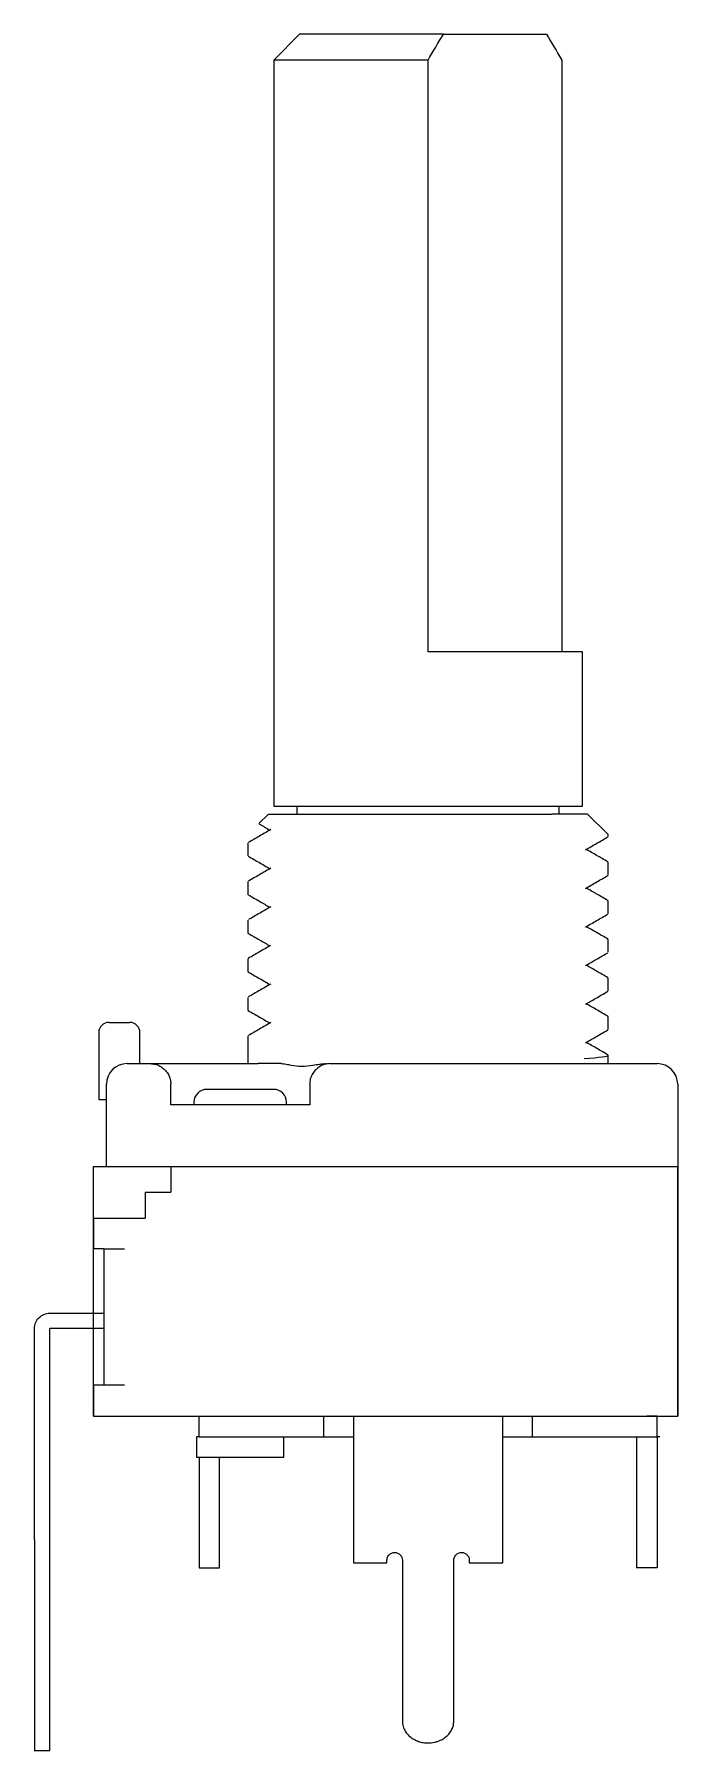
# Model space of a CAD drawing. Header units: inches. Extents: x 0.012 to 0.176, y 0.14 to 0.577.
import ezdxf

# ---------------------------------------------------------------- set-up
doc = ezdxf.new("R2010")
doc.units = ezdxf.units.IN
doc.header["$MEASUREMENT"] = 0

msp = doc.modelspace()

# ---------------------------------------------------------------- linework, layer by layer
at = {"color": 7, "linetype": 'Continuous', "lineweight": 25}
for p, q in [((0.07958, 0.57748), (0.07302, 0.57092)), ((0.11632, 0.57748), (0.07958, 0.57748)), ((0.11632, 0.57748), (0.14256, 0.57748)), ((0.07302, 0.57092), (0.07302, 0.38063)), ((0.11239, 0.57092), (0.07302, 0.57092)), ((0.11239, 0.42), (0.11239, 0.57092)), ((0.14649, 0.57092), (0.14649, 0.42)), ((0.15176, 0.42), (0.11239, 0.42)), ((0.15176, 0.38063), (0.15176, 0.42)), ((0.07171, 0.37866), (0.06927, 0.37622)), ((0.07171, 0.37866), (0.14394, 0.37866)), ((0.07302, 0.38063), (0.11239, 0.38063)), ((0.07893, 0.38063), (0.07893, 0.37866)), ((0.11239, 0.38063), (0.15176, 0.38063)), ((0.14586, 0.37866), (0.14586, 0.38063)), ((0.15832, 0.37341), (0.15308, 0.37866)), ((0.15832, 0.37292), (0.15832, 0.37341)), ((0.06646, 0.37128), (0.06646, 0.368)), ((0.15832, 0.36636), (0.15814, 0.36645)), ((0.15832, 0.36308), (0.15832, 0.36636)), ((0.06646, 0.36143), (0.06646, 0.35816)), ((0.06663, 0.35807), (0.06646, 0.35816)), ((0.15832, 0.35651), (0.15815, 0.3566)), ((0.15832, 0.35323), (0.15832, 0.35651)), ((0.06646, 0.35159), (0.06646, 0.34831)), ((0.06646, 0.34831), (0.06664, 0.34822)), ((0.15832, 0.34667), (0.15815, 0.34676)), ((0.15832, 0.34339), (0.15832, 0.34667)), ((0.06646, 0.34175), (0.06646, 0.33847)), ((0.06646, 0.33847), (0.06664, 0.33837)), ((0.15832, 0.33683), (0.15815, 0.33692)), ((0.15832, 0.33355), (0.15832, 0.33683)), ((0.06646, 0.33191), (0.06646, 0.32863)), ((0.06646, 0.32863), (0.06663, 0.32854)), ((0.03103, 0.32551), (0.03628, 0.32551)), ((0.15832, 0.32699), (0.15816, 0.32707)), ((0.15832, 0.32371), (0.15832, 0.32699)), ((0.0284, 0.32289), (0.0284, 0.30583)), ((0.0389, 0.31501), (0.0389, 0.32289)), ((0.06646, 0.32207), (0.06646, 0.31501)), ((0.15832, 0.31714), (0.15815, 0.31723)), ((0.15832, 0.31501), (0.15832, 0.31714)), ((0.03562, 0.31501), (0.04153, 0.31501)), ((0.0599, 0.31501), (0.06909, 0.31501)), ((0.08746, 0.31501), (0.16817, 0.31501)), ((0.03037, 0.28877), (0.03037, 0.30976)), ((0.04678, 0.30451), (0.04678, 0.30976)), ((0.08221, 0.30976), (0.08221, 0.30451)), ((0.17604, 0.30976), (0.17604, 0.28877)), ((0.08221, 0.30451), (0.04678, 0.30451)), ((0.05268, 0.30517), (0.05268, 0.30451)), ((0.0763, 0.30451), (0.0763, 0.30517)), ((0.03562, 0.28877), (0.04678, 0.28877)), ((0.04678, 0.28877), (0.04678, 0.2822)), ((0.17604, 0.28877), (0.17604, 0.22512)), ((0.04021, 0.2822), (0.04021, 0.27564)), ((0.04021, 0.2822), (0.04678, 0.2822)), ((0.02709, 0.27564), (0.02709, 0.26777)), ((0.02972, 0.27564), (0.04021, 0.27564)), ((0.02972, 0.26777), (0.03497, 0.26777)), ((0.02972, 0.26777), (0.02972, 0.23299)), ((0.01594, 0.25136), (0.02972, 0.25136)), ((0.012, 0.19362), (0.012, 0.24743)), ((0.01594, 0.19362), (0.01594, 0.24743)), ((0.02972, 0.24743), (0.01594, 0.24743)), ((0.02709, 0.23299), (0.02709, 0.22512)), ((0.03497, 0.23299), (0.02972, 0.23299)), ((0.02972, 0.22512), (0.05399, 0.22512)), ((0.05399, 0.21987), (0.05399, 0.22512)), ((0.08582, 0.22512), (0.09336, 0.22512)), ((0.08582, 0.21987), (0.08582, 0.22512)), ((0.09336, 0.22512), (0.13142, 0.22512)), ((0.13142, 0.22512), (0.13897, 0.22512)), ((0.13897, 0.22512), (0.13897, 0.21987)), ((0.17079, 0.22512), (0.16817, 0.22512)), ((0.17079, 0.21987), (0.17079, 0.22512)), ((0.05334, 0.21987), (0.05334, 0.21462)), ((0.05399, 0.21987), (0.08582, 0.21987)), ((0.07565, 0.21462), (0.07565, 0.21987)), ((0.08582, 0.21987), (0.09336, 0.21987)), ((0.09336, 0.21987), (0.09336, 0.18772)), ((0.13142, 0.18772), (0.13142, 0.21987)), ((0.13142, 0.21987), (0.13897, 0.21987)), ((0.13897, 0.21987), (0.17079, 0.21987)), ((0.16554, 0.21987), (0.16554, 0.1864)), ((0.17079, 0.21987), (0.17079, 0.1864)), ((0.05399, 0.21462), (0.05399, 0.1864)), ((0.05924, 0.1864), (0.05924, 0.21462)), ((0.012, 0.19362), (0.012, 0.14506)), ((0.01594, 0.14506), (0.01594, 0.19362)), ((0.10189, 0.18772), (0.10189, 0.18837)), ((0.10583, 0.18837), (0.10583, 0.17722)), ((0.11895, 0.17722), (0.11895, 0.18837)), ((0.12289, 0.18837), (0.12289, 0.18772)), ((0.05399, 0.1864), (0.05924, 0.1864)), ((0.09336, 0.18772), (0.10189, 0.18772)), ((0.12289, 0.18772), (0.13142, 0.18772)), ((0.17079, 0.1864), (0.16554, 0.1864)), ((0.10583, 0.17722), (0.10583, 0.16698)), ((0.11895, 0.16698), (0.11895, 0.17722)), ((0.10583, 0.16095), (0.10583, 0.14737)), ((0.11895, 0.14737), (0.11895, 0.16095)), ((0.01198, 0.13982), (0.012, 0.13982)), ((0.012, 0.13982), (0.01594, 0.13982)), ((0.01594, 0.13982), (0.01595, 0.13982))]:
    msp.add_line(p, q, dxfattribs=at)
at = {"color": 7, "linetype": 'Continuous'}
for p, q in [((0.02709, 0.22512), (0.02709, 0.28877)), ((0.02709, 0.28877), (0.17604, 0.28877)), ((0.17604, 0.22512), (0.17604, 0.28877)), ((0.02709, 0.22512), (0.17604, 0.22512))]:
    msp.add_line(p, q, dxfattribs=at)
at = {"color": 8, "linetype": 'Continuous', "lineweight": 25}
msp.add_line((0.04678, 0.28877), (0.16817, 0.28877), dxfattribs=at)
at = {"color": 7, "linetype": 'Continuous', "lineweight": 25}
for centre, radius, start, end in [((0.03103, 0.32289), 0.00262, 90, 180), ((0.03628, 0.32289), 0.00262, 0, 90), ((0.03562, 0.30976), 0.00525, 90, 180), ((0.17079, 0.30976), 0.00525, 360, 90), ((0.05596, 0.30517), 0.00328, 90, 180), ((0.07302, 0.30517), 0.00328, 0, 90)]:
    msp.add_arc(centre, radius, start, end, dxfattribs=at)
for points in [[(0.11239, 0.57092), (0.11368, 0.57315), (0.11499, 0.57535), (0.11632, 0.57748)], [(0.14256, 0.57748), (0.1439, 0.57535), (0.1452, 0.57315), (0.14649, 0.57092)], [(0.15041, 0.37866), (0.14951, 0.37866), (0.14845, 0.37866), (0.14725, 0.37866)], [(0.15308, 0.37866), (0.15308, 0.37866), (0.15217, 0.37866), (0.15041, 0.37866)], [(0.15217, 0.31632), (0.15618, 0.3166), (0.15832, 0.31687), (0.15832, 0.31714)], [(0.0749, 0.31501), (0.07303, 0.31501), (0.07106, 0.31501), (0.06909, 0.31501)], [(0.05399, 0.21987), (0.05356, 0.21987), (0.05334, 0.21987), (0.05334, 0.21987)], [(0.17145, 0.21987), (0.17145, 0.21987), (0.17122, 0.21987), (0.17079, 0.21987)]]:
    msp.add_open_spline(points, degree=3, dxfattribs=at)
for points, knots in [([(0.14725, 0.37866), (0.14725, 0.37866), (0.14726, 0.37866), (0.14726, 0.37866), (0.14726, 0.37866), (0.14726, 0.37866), (0.14726, 0.37866), (0.14726, 0.37866), (0.14726, 0.37866), (0.14725, 0.37866), (0.14724, 0.37866), (0.14723, 0.37866), (0.14722, 0.37866), (0.14718, 0.37866), (0.14713, 0.37866), (0.1471, 0.37866), (0.14705, 0.37866), (0.14703, 0.37866), (0.14698, 0.37866), (0.14689, 0.37866), (0.14678, 0.37866), (0.14669, 0.37866), (0.1463, 0.37866), (0.14591, 0.37866), (0.14548, 0.37866), (0.145, 0.37866), (0.14448, 0.37866), (0.14394, 0.37866)], [0, 0, 0, 0, 0.0000031041, 0.0000031041, 0.0000031041, 0.0000056205, 0.0000056205, 0.0000056205, 0.0000081506, 0.0000081506, 0.0000081506, 0.0000117028, 0.0000117028, 0.0000117028, 0.0000248564, 0.0000248564, 0.0000248564, 0.0000475875, 0.0000475875, 0.0000475875, 0.0000927457, 0.0000927457, 0.0000927457, 0.0002732208, 0.0002732208, 0.0002732208, 0.00048028, 0.00048028, 0.00048028, 0.00048028]), ([(0.07229, 0.37469), (0.07133, 0.37414), (0.06941, 0.37303), (0.0675, 0.37192), (0.06654, 0.37137)], [0, 0, 0, 0, 0.499951, 1, 1, 1, 1]), ([(0.06929, 0.37616), (0.06932, 0.37614), (0.07024, 0.37561), (0.07116, 0.37507), (0.07206, 0.37456)], [0, 0, 0, 0, 0.0325358, 1, 1, 1, 1]), ([(0.15252, 0.36951), (0.15348, 0.37007), (0.15541, 0.37119), (0.15733, 0.3723), (0.15829, 0.37286)], [0, 0, 0, 0, 0.499954, 1, 1, 1, 1]), ([(0.06651, 0.36793), (0.06747, 0.36737), (0.06932, 0.3663), (0.07117, 0.36523), (0.07206, 0.36472)], [0, 0, 0, 0, 0.520354, 1, 1, 1, 1]), ([(0.15824, 0.36645), (0.15728, 0.36701), (0.15544, 0.36807), (0.15361, 0.36913), (0.15273, 0.36964)], [0, 0, 0, 0, 0.5215691, 1, 1, 1, 1]), ([(0.07228, 0.36484), (0.07132, 0.36429), (0.06941, 0.36318), (0.06749, 0.36208), (0.06653, 0.36152)], [0, 0, 0, 0, 0.499954, 1, 1, 1, 1]), ([(0.1525, 0.35966), (0.15346, 0.36022), (0.15539, 0.36133), (0.15732, 0.36245), (0.15828, 0.363)], [0, 0, 0, 0, 0.499951, 1, 1, 1, 1]), ([(0.15825, 0.3566), (0.1573, 0.35715), (0.15546, 0.35822), (0.15361, 0.35928), (0.15273, 0.35979)], [0, 0, 0, 0, 0.520244, 1, 1, 1, 1]), ([(0.06654, 0.35807), (0.06749, 0.35751), (0.06933, 0.35645), (0.07117, 0.35538), (0.07206, 0.35487)], [0, 0, 0, 0, 0.518777, 1, 1, 1, 1]), ([(0.07233, 0.35503), (0.07138, 0.35448), (0.06947, 0.35337), (0.06756, 0.35227), (0.06661, 0.35172)], [0, 0, 0, 0, 0.499955, 1, 1, 1, 1]), ([(0.15251, 0.34982), (0.15346, 0.35038), (0.15537, 0.35148), (0.15728, 0.35259), (0.15824, 0.35314)], [0, 0, 0, 0, 0.499951, 1, 1, 1, 1]), ([(0.06655, 0.34822), (0.0675, 0.34767), (0.06934, 0.3466), (0.07117, 0.34554), (0.07206, 0.34503)], [0, 0, 0, 0, 0.519962, 1, 1, 1, 1]), ([(0.15825, 0.34676), (0.15729, 0.34732), (0.15545, 0.34838), (0.15362, 0.34944), (0.15273, 0.34995)], [0, 0, 0, 0, 0.519611, 1, 1, 1, 1]), ([(0.07225, 0.34514), (0.07129, 0.34459), (0.06939, 0.34349), (0.06748, 0.34238), (0.06652, 0.34183)], [0, 0, 0, 0, 0.499956, 1, 1, 1, 1]), ([(0.15252, 0.33999), (0.15348, 0.34054), (0.15539, 0.34165), (0.1573, 0.34275), (0.15825, 0.3433)], [0, 0, 0, 0, 0.499953, 1, 1, 1, 1]), ([(0.06655, 0.33838), (0.0675, 0.33782), (0.06934, 0.33676), (0.07117, 0.3357), (0.07205, 0.33519)], [0, 0, 0, 0, 0.5202658, 1, 1, 1, 1]), ([(0.15824, 0.33692), (0.15729, 0.33747), (0.15545, 0.33854), (0.15361, 0.3396), (0.15273, 0.34011)], [0, 0, 0, 0, 0.519774, 1, 1, 1, 1]), ([(0.07226, 0.33531), (0.07131, 0.33476), (0.0694, 0.33365), (0.06749, 0.33255), (0.06653, 0.332)], [0, 0, 0, 0, 0.49995, 1, 1, 1, 1]), ([(0.15251, 0.33014), (0.15335, 0.33063), (0.15526, 0.33173), (0.15717, 0.33283), (0.15824, 0.33346)], [0, 0, 0, 0, 0.437509, 1, 1, 1, 1]), ([(0.06653, 0.32854), (0.06749, 0.32799), (0.06933, 0.32692), (0.07117, 0.32586), (0.07205, 0.32535)], [0, 0, 0, 0, 0.5192192, 1, 1, 1, 1]), ([(0.15825, 0.32707), (0.1573, 0.32763), (0.15546, 0.32869), (0.15362, 0.32976), (0.15273, 0.33027)], [0, 0, 0, 0, 0.518799, 1, 1, 1, 1]), ([(0.07228, 0.32548), (0.07132, 0.32492), (0.06941, 0.32382), (0.0675, 0.32271), (0.06655, 0.32216)], [0, 0, 0, 0, 0.499952, 1, 1, 1, 1]), ([(0.15251, 0.3203), (0.15347, 0.32085), (0.15538, 0.32196), (0.15729, 0.32306), (0.15824, 0.32361)], [0, 0, 0, 0, 0.499952, 1, 1, 1, 1]), ([(0.15825, 0.31723), (0.1573, 0.31779), (0.15546, 0.31885), (0.15362, 0.31991), (0.15273, 0.32043)], [0, 0, 0, 0, 0.519134, 1, 1, 1, 1]), ([(0.04153, 0.31501), (0.04177, 0.315), (0.04222, 0.31498), (0.04284, 0.31486), (0.04334, 0.3147), (0.04395, 0.31444), (0.04467, 0.31401), (0.0455, 0.31326), (0.04619, 0.31228), (0.04668, 0.31106), (0.04675, 0.31019), (0.04678, 0.30976)], [0, 0, 0, 0, 0.1026737, 0.1907359, 0.2641903, 0.3230464, 0.4602337, 0.5895728, 0.738827, 0.8737895, 1, 1, 1, 1]), ([(0.04153, 0.31501), (0.04154, 0.31501), (0.04156, 0.31501), (0.04172, 0.31501), (0.04197, 0.31501), (0.04234, 0.31501), (0.04306, 0.31501), (0.04443, 0.31501), (0.04682, 0.31501), (0.04974, 0.31501), (0.05266, 0.31501), (0.05532, 0.31501), (0.05759, 0.31501), (0.05913, 0.31501), (0.0599, 0.31501)], [0, 0, 0, 0, 0.048275, 0.096155, 0.143916, 0.191835, 0.240185, 0.369995, 0.500048, 0.629857, 0.759911, 0.840102, 0.919703, 1, 1, 1, 1]), ([(0.0749, 0.31501), (0.0751, 0.31501), (0.07552, 0.31499), (0.07638, 0.31486), (0.07787, 0.31455), (0.08012, 0.31418), (0.08257, 0.31455), (0.08442, 0.31486), (0.08556, 0.31499), (0.08615, 0.31501), (0.08642, 0.31501)], [0, 0, 0, 0, 0.061865, 0.132018, 0.261473, 0.499986, 0.738507, 0.867971, 0.938116, 1, 1, 1, 1]), ([(0.08746, 0.31501), (0.08722, 0.315), (0.08677, 0.31498), (0.08615, 0.31486), (0.08564, 0.3147), (0.08503, 0.31444), (0.08432, 0.31401), (0.08349, 0.31326), (0.08279, 0.31228), (0.0823, 0.31106), (0.08224, 0.31019), (0.08221, 0.30976)], [0, 0, 0, 0, 0.102674, 0.190736, 0.26419, 0.323046, 0.460234, 0.589573, 0.738827, 0.873789, 1, 1, 1, 1]), ([(0.16817, 0.31501), (0.16834, 0.31501), (0.16869, 0.31501), (0.16918, 0.31501), (0.16963, 0.31501), (0.17016, 0.31501), (0.17069, 0.31501), (0.17076, 0.31501), (0.17079, 0.31501)], [0, 0, 0, 0, 0.1272, 0.249746, 0.3727, 0.501075, 0.749743, 1, 1, 1, 1]), ([(0.07302, 0.30845), (0.07302, 0.30845), (0.07212, 0.30845), (0.06892, 0.30845), (0.06675, 0.30845), (0.06223, 0.30845), (0.06006, 0.30845), (0.05686, 0.30845), (0.05596, 0.30845), (0.05596, 0.30845)], [0, 0, 0, 0, 0.25, 0.25, 0.5, 0.5, 0.75, 0.75, 1, 1, 1, 1]), ([(0.0284, 0.30583), (0.0284, 0.30583), (0.0286, 0.30583), (0.02931, 0.30583), (0.02981, 0.30583), (0.03037, 0.30583)], [0, 0, 0, 0, 0.5, 0.5, 1, 1, 1, 1]), ([(0.03037, 0.28877), (0.03037, 0.28877), (0.03094, 0.28877), (0.03288, 0.28877), (0.03425, 0.28877), (0.03562, 0.28877)], [0, 0, 0, 0, 0.5, 0.5, 1, 1, 1, 1]), ([(0.02709, 0.27564), (0.0271, 0.27564), (0.02712, 0.27564), (0.02727, 0.27564), (0.02751, 0.27564), (0.02795, 0.27564), (0.02868, 0.27564), (0.02937, 0.27564), (0.02972, 0.27564)], [0, 0, 0, 0, 0.1272001, 0.2497464, 0.3727003, 0.5010746, 0.7497428, 1, 1, 1, 1]), ([(0.02972, 0.26777), (0.02954, 0.26777), (0.0292, 0.26777), (0.0287, 0.26777), (0.02825, 0.26777), (0.02772, 0.26777), (0.02719, 0.26777), (0.02713, 0.26777), (0.02709, 0.26777)], [0, 0, 0, 0, 0.1272, 0.249746, 0.3727, 0.501075, 0.749743, 1, 1, 1, 1]), ([(0.012, 0.24743), (0.012, 0.24846), (0.01242, 0.24948), (0.01388, 0.25094), (0.01491, 0.25136), (0.01594, 0.25136)], [0, 0, 0, 0, 0.5, 0.5, 1, 1, 1, 1]), ([(0.02972, 0.23299), (0.02903, 0.23299), (0.02835, 0.23299), (0.02737, 0.23299), (0.02709, 0.23299), (0.02709, 0.23299)], [0, 0, 0, 0, 0.5, 0.5, 1, 1, 1, 1]), ([(0.02709, 0.22512), (0.02709, 0.22512), (0.02737, 0.22512), (0.02835, 0.22512), (0.02903, 0.22512), (0.02972, 0.22512)], [0, 0, 0, 0, 0.5, 0.5, 1, 1, 1, 1]), ([(0.09336, 0.22512), (0.09336, 0.22512), (0.09336, 0.22455), (0.09336, 0.22261), (0.09336, 0.22124), (0.09336, 0.21987)], [0, 0, 0, 0, 0.5, 0.5, 1, 1, 1, 1]), ([(0.13142, 0.21987), (0.13142, 0.22124), (0.13142, 0.22261), (0.13142, 0.22455), (0.13142, 0.22512), (0.13142, 0.22512)], [0, 0, 0, 0, 0.5, 0.5, 1, 1, 1, 1]), ([(0.17079, 0.22512), (0.17231, 0.22512), (0.17366, 0.22512), (0.17553, 0.22512), (0.17604, 0.22512), (0.17604, 0.22512)], [0, 0, 0, 0, 0.5, 0.5, 1, 1, 1, 1]), ([(0.05334, 0.21462), (0.05334, 0.21462), (0.05454, 0.21462), (0.05867, 0.21462), (0.06157, 0.21462), (0.06741, 0.21462), (0.07032, 0.21462), (0.07445, 0.21462), (0.07565, 0.21462), (0.07565, 0.21462)], [0, 0, 0, 0, 0.25, 0.25, 0.5, 0.5, 0.75, 0.75, 1, 1, 1, 1]), ([(0.10189, 0.18837), (0.10191, 0.18854), (0.10193, 0.18889), (0.10214, 0.18937), (0.1025, 0.18984), (0.10308, 0.19025), (0.10386, 0.19039), (0.10464, 0.19025), (0.10528, 0.1898), (0.10575, 0.18915), (0.10581, 0.18863), (0.10583, 0.18837)], [0, 0, 0, 0, 0.0837941, 0.1653239, 0.2505321, 0.3739473, 0.5003273, 0.6237185, 0.750083, 0.8742497, 1, 1, 1, 1]), ([(0.11895, 0.18837), (0.11897, 0.18854), (0.11899, 0.18889), (0.1192, 0.18937), (0.11956, 0.18984), (0.12014, 0.19025), (0.12092, 0.19039), (0.1217, 0.19025), (0.12234, 0.1898), (0.12281, 0.18915), (0.12287, 0.18863), (0.12289, 0.18837)], [0, 0, 0, 0, 0.083794, 0.165324, 0.250532, 0.373947, 0.500327, 0.623718, 0.750083, 0.87425, 1, 1, 1, 1]), ([(0.10583, 0.16698), (0.10583, 0.16614), (0.10583, 0.16509), (0.10583, 0.16295), (0.10583, 0.16186), (0.10583, 0.16095)], [0, 0, 0, 0, 0.5, 0.5, 1, 1, 1, 1]), ([(0.11895, 0.16095), (0.11895, 0.16186), (0.11895, 0.16295), (0.11895, 0.16509), (0.11895, 0.16614), (0.11895, 0.16698)], [0, 0, 0, 0, 0.5, 0.5, 1, 1, 1, 1]), ([(0.012, 0.14506), (0.012, 0.14369), (0.012, 0.14232), (0.012, 0.14038), (0.012, 0.13982), (0.012, 0.13982)], [0, 0, 0, 0, 0.5, 0.5, 1, 1, 1, 1]), ([(0.01594, 0.13982), (0.01594, 0.13982), (0.01594, 0.14038), (0.01594, 0.14232), (0.01594, 0.14369), (0.01594, 0.14506)], [0, 0, 0, 0, 0.5, 0.5, 1, 1, 1, 1]), ([(0.10583, 0.14737), (0.10584, 0.14713), (0.10586, 0.14667), (0.10602, 0.14598), (0.10633, 0.14517), (0.10687, 0.14428), (0.10771, 0.1434), (0.10876, 0.14267), (0.10992, 0.14216), (0.11115, 0.14184), (0.11198, 0.1418), (0.11239, 0.14178)], [0, 0, 0, 0, 0.0795968, 0.1592228, 0.2401291, 0.3686016, 0.5000689, 0.6285428, 0.7600114, 0.8792821, 1, 1, 1, 1]), ([(0.11239, 0.14178), (0.11267, 0.14179), (0.11321, 0.14181), (0.11402, 0.14195), (0.11497, 0.1422), (0.11602, 0.14266), (0.11706, 0.14339), (0.11792, 0.14427), (0.11851, 0.14527), (0.11889, 0.14631), (0.11893, 0.14701), (0.11895, 0.14737)], [0, 0, 0, 0, 0.079597, 0.159223, 0.240129, 0.368602, 0.500069, 0.628543, 0.760011, 0.879282, 1, 1, 1, 1])]:
    msp.add_open_spline(points, degree=3, knots=knots, dxfattribs=at)

doc.saveas('drawing.dxf')
